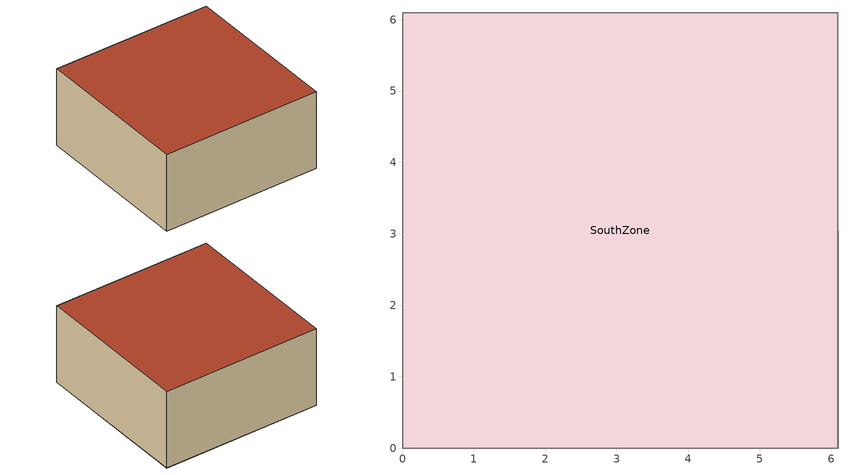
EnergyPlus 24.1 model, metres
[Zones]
SouthZone
 floor adiabatic (Light Floor): 0,0 0,6.1 6.1,6.1 6.1,0 z0
 wall adiabatic (Light Exterior Wall): 6.1,0 6.1,6.1 0,6.1 0,0 6.1,0 z0:3.05
 roof outside (Light Roof/Ceiling): 0,0 6.1,0 6.1,6.1 0,6.1 z3.05
[Building]
NewPlace           Load Calc: Loads convergence tolerance value=0.03; Maximum number of warmup days=25; Minimum number of warmup days=6; North axis=0; Solar distribution=FullExterior; Temperature convergence tolerance value=0.3; Terrain=Suburbs
[Site:GroundTemperature:BuildingSurface]
20, 20, 20, 20, 20, 20, 20, 20, 20, 20, 20, 20
[Site:Location]
NewPlace: Elevation=0.3048; Latitude=40; Longitude=-88; Time zone=-6
[SizingPeriod:DesignDay] Barometric pressure=99458; Day of month=21; Day type=Monday; Daylight saving time indicator=No; Humidity condition type=WetBulb; Month=1; Rain indicator=No; Sky clearness=0; Snow indicator=No; Solar model indicator=ASHRAEClearSky; Wind direction=215; Wind speed=0.44704
Name | Daily dry bulb temperature range | Maximum dry bulb temperature | Wetbulb or dewpoint at maximum dry bulb
NewPlace1-21 | 0 | 11 | 11
NewPlaceSum | 14 | 32 | 14
[Construction]
Light Exterior Wall: F08 Metal surface, I02 50mm insulation board, F04 Wall air space resistance, G01a 19mm gypsum board
Light Floor: F16 Acoustic tile, F05 Ceiling air space resistance, M11 100mm lightweight concrete
Light Roof/Ceiling: M11 100mm lightweight concrete, F05 Ceiling air space resistance, F16 Acoustic tile
[Material]
Name | Conductivity | Density | Roughness | Specific heat | Thickness
F08 Metal surface | 45.28 | 7824 | Smooth | 500 | 0.0008
F16 Acoustic tile | 0.06 | 368 | MediumSmooth | 590 | 0.0191
G01a 19mm gypsum board | 0.16 | 800 | MediumSmooth | 1090 | 0.019
I02 50mm insulation board | 0.03 | 43 | MediumRough | 1210 | 0.0508
M11 100mm lightweight concrete | 0.53 | 1280 | MediumRough | 840 | 0.1016
[Material:AirGap]
Name | Thermal resistance
F04 Wall air space resistance | 0.15
F05 Ceiling air space resistance | 0.18
[ThermostatSetpoint:SingleHeating]
SouthZone-Heating Setpoint with SB: Setpoint temperature schedule=SouthZone-Setpoints
[Zone]
SouthZone: Ceiling height=3.048; Multiplier=1; Type=1; Volume=0
[ZoneControl:Thermostat]
SouthZone-Thermostat: Zone or zonelist=SouthZone; Control 1=SouthZone-Heating Setpoint with SB; Control type schedule=SouthZone-Control Sched
[Zone equipment]
SouthZone: SouthZone-Air
[ZoneHVAC:IdealLoadsAirSystem]
SouthZone-Air: Cooling limit=NoLimit; Dehumidification control type=ConstantSupplyHumidityRatio; Heating limit=NoLimit; Humidification control type=ConstantSupplyHumidityRatio; Maximum cooling air flow rate=0; Maximum heating air flow rate=0; Maximum heating supply air humidity ratio=0.0720298; Maximum heating supply air temperature=48.88889; Minimum cooling supply air humidity ratio=0.0720298; Minimum cooling supply air temperature=48.88889
[Schedule:Day:Hourly]
SouthZone-Setpoints-DAY: 21, 21, 21, 21, 21, 21, 21, 21, 21, 21, 21, 21, 21, 21, 21, 21, 21, 21, 21, 21, 21, 21, 21, 21
SouthZoneWinterControl-DAY: 1, 1, 1, 1, 1, 1, 1, 1, 1, 1, 1, 1, 1, 1, 1, 1, 1, 1, 1, 1, 1, 1, 1, 1
[Schedule:Week:Daily]
SouthZone-Setpoints-WEEK: SouthZone-Setpoints-DAY, SouthZone-Setpoints-DAY, SouthZone-Setpoints-DAY, SouthZone-Setpoints-DAY, SouthZone-Setpoints-DAY, SouthZone-Setpoints-DAY, SouthZone-Setpoints-DAY, SouthZone-Setpoints-DAY, SouthZone-Setpoints-DAY, SouthZone-Setpoints-DAY, SouthZone-Setpoints-DAY, SouthZone-Setpoints-DAY
SouthZoneWinterControl-WEEK: SouthZoneWinterControl-DAY, SouthZoneWinterControl-DAY, SouthZoneWinterControl-DAY, SouthZoneWinterControl-DAY, SouthZoneWinterControl-DAY, SouthZoneWinterControl-DAY, SouthZoneWinterControl-DAY, SouthZoneWinterControl-DAY, SouthZoneWinterControl-DAY, SouthZoneWinterControl-DAY, SouthZoneWinterControl-DAY, SouthZoneWinterControl-DAY
[Schedule:Year]
SouthZone-Control Sched: SouthZoneWinterControl-WEEK, 1, 1, 12, 31
SouthZone-Setpoints: SouthZone-Setpoints-WEEK, 1, 1, 12, 31
